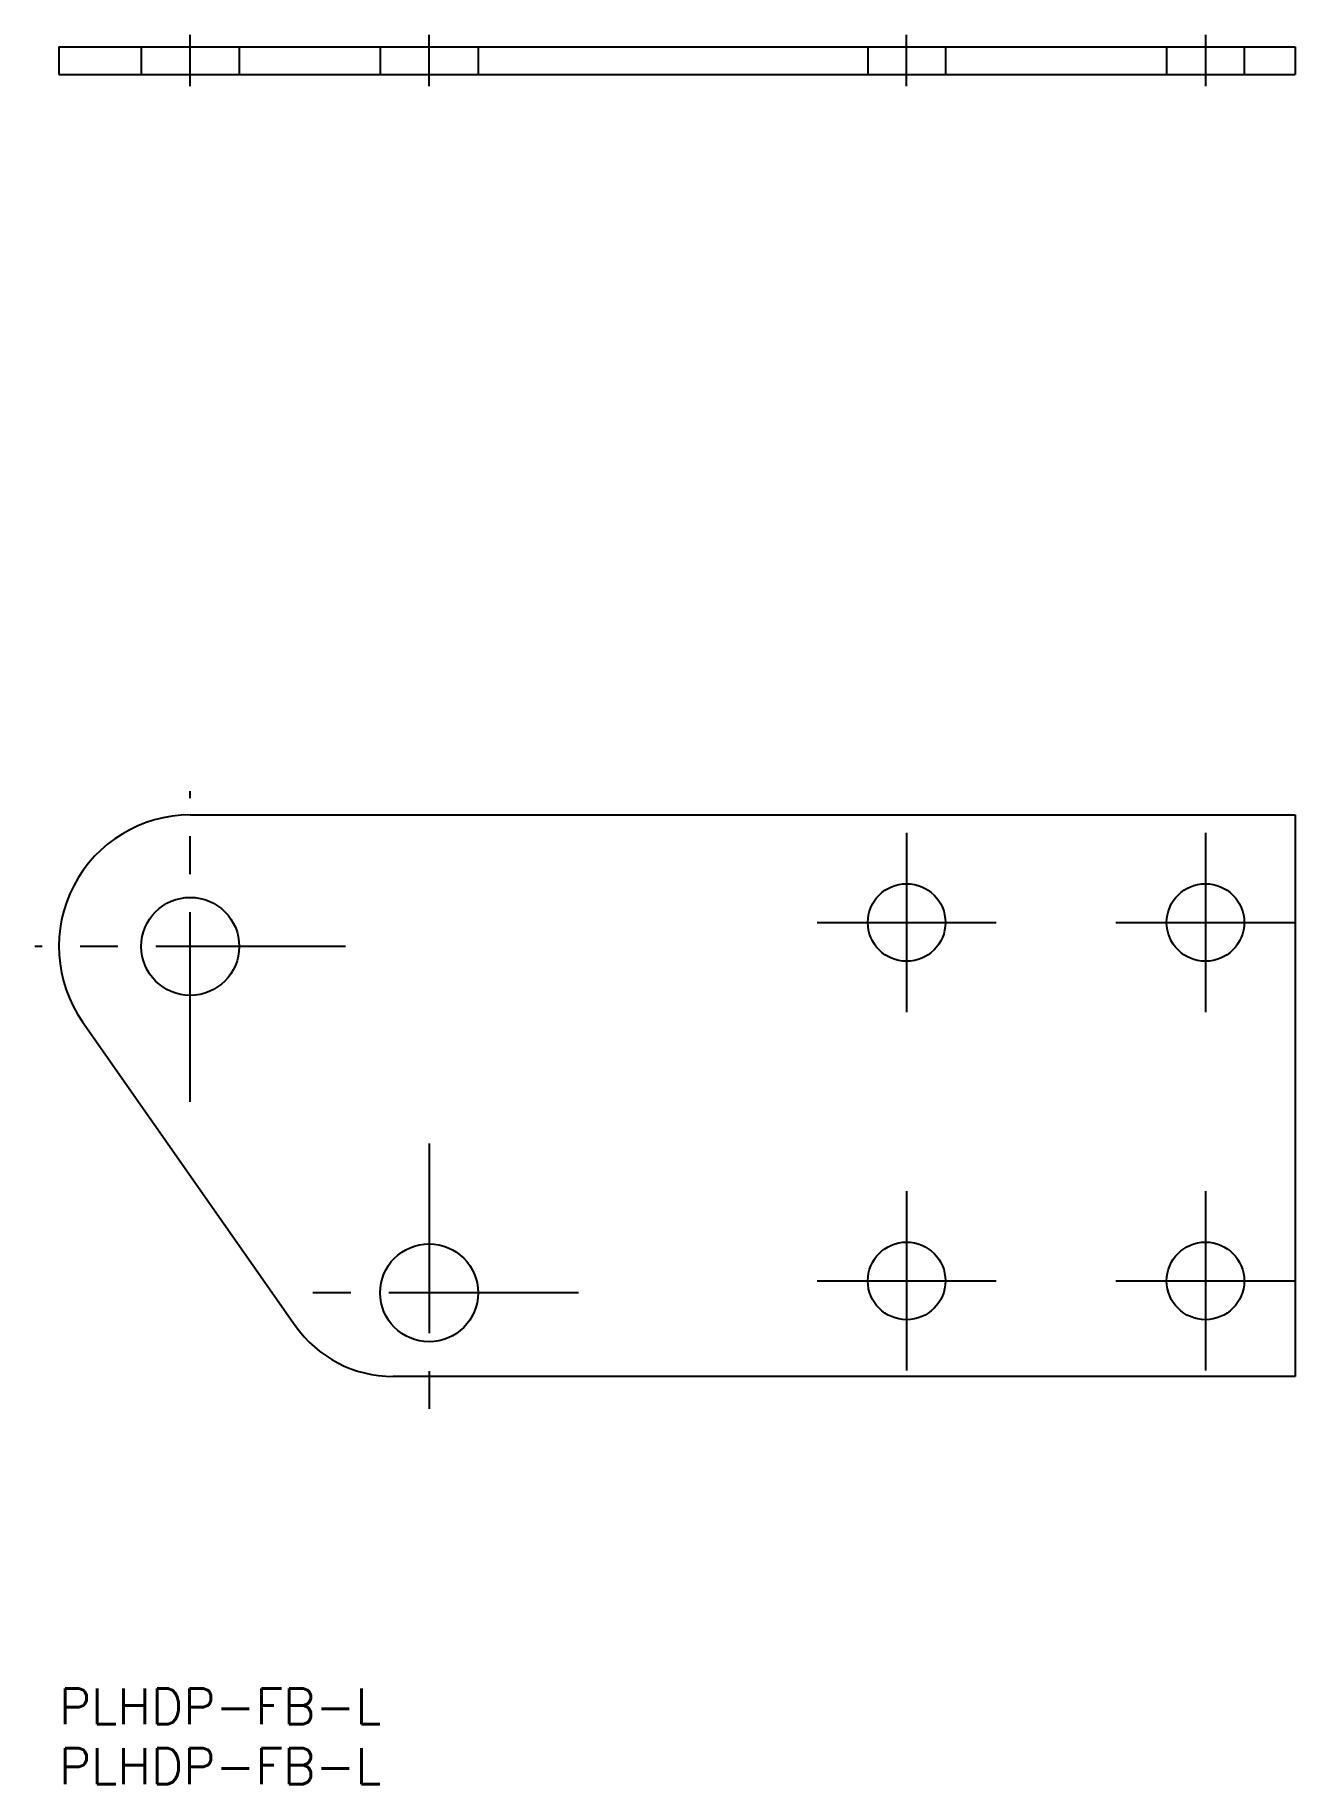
# Model space of a CAD drawing. Extents: x -2 to 104, y -8 to 138.
import ezdxf

# ---------------------------------------------------------------- set-up
doc = ezdxf.new("R2010")
doc.units = 0
doc.header["$LTSCALE"] = 0.5
doc.linetypes.add('CENTER', pattern=[50.8, 31.75, -6.35, 6.35, -6.35])
doc.linetypes.add('DASHED', pattern=[19.05, 12.7, -6.35])
doc.layers.get('0').update_dxf_attribs({"linetype": 'CONTINUOUS'})
doc.layers.add('CENTER', color=1, linetype='CENTER')
doc.styles.get("Standard").update_dxf_attribs({"font": 'txt.shx', "height": 3, "bigfont": 'bigfont.shx'})

# ---------------------------------------------------------------- blocks, each defined once
blk = doc.blocks.new('*U20')
at = {"color": 7, "linetype": 'CONTINUOUS'}
blk.add_text('PLHDP-FB-L', height=3, dxfattribs=at).set_placement((0, -3))
blk = doc.blocks.new('*U21')
at = {"color": 7, "linetype": 'CONTINUOUS'}
blk.add_text('PLHDP-FB-L', height=3, dxfattribs=at).set_placement((0, -8))

msp = doc.modelspace()

# ---------------------------------------------------------------- linework, layer by layer
at = {"color": 7, "linetype": 'CONTINUOUS'}
for p, q in [((0, 137.42), (103.5, 137.42)), ((0, 137.42), (0, 135.12)), ((103.5, 137.42), (103.5, 135.12)), ((0, 135.12), (103.5, 135.12)), ((11, 73.12), (103.5, 73.12)), ((103.5, 73.12), (103.5, 26.12)), ((1.99, 55.81), (19.79, 30.38)), ((103.5, 26.12), (27.98, 26.12))]:
    msp.add_line(p, q, dxfattribs=at)
at = {"color": 3, "linetype": 'DASHED'}
for p, q in [((6.9, 137.42), (6.9, 135.12)), ((15.1, 137.42), (15.1, 135.12)), ((26.9, 137.42), (26.9, 135.12)), ((35.1, 137.42), (35.1, 135.12)), ((67.73, 137.42), (67.73, 135.12)), ((74.23, 137.42), (74.23, 135.12)), ((92.75, 137.42), (92.75, 135.12)), ((99.25, 137.42), (99.25, 135.12))]:
    msp.add_line(p, q, dxfattribs=at)
at = {"color": 7, "linetype": 'CONTINUOUS'}
for centre, radius in [((70.98, 64.12), 3.25), ((96, 64.12), 3.25), ((11, 62.12), 4.1), ((31, 33.12), 4.1), ((70.98, 34.12), 3.25), ((96, 34.12), 3.25)]:
    msp.add_circle(centre, radius, dxfattribs=at)
for centre, radius, start, end in [((11, 62.12), 11, 90, 215), ((27.98, 36.12), 10, 215, 270)]:
    msp.add_arc(centre, radius, start, end, dxfattribs=at)
at = {"layer": 'CENTER', "color": 1, "linetype": 'CENTER'}
for p, q in [((11, 134.12), (11, 138.42)), ((31, 134.12), (31, 138.42)), ((70.98, 134.12), (70.98, 138.42)), ((96, 138.42), (96, 134.12)), ((11, 49.12), (11, 75.12)), ((70.98, 71.62), (70.98, 56.62)), ((96, 71.62), (96, 56.62)), ((63.48, 64.12), (78.48, 64.12)), ((88.5, 64.12), (103.5, 64.12)), ((24, 62.12), (-2, 62.12)), ((31, 45.62), (31, 20.62)), ((70.98, 41.62), (70.98, 26.62)), ((96, 41.62), (96, 26.62)), ((63.48, 34.12), (78.48, 34.12)), ((88.5, 34.12), (103.5, 34.12)), ((43.5, 33.12), (18.5, 33.12))]:
    msp.add_line(p, q, dxfattribs=at)

# ---------------------------------------------------------------- block references
at = {"color": 7, "linetype": 'CONTINUOUS'}
for name in ['*U20', '*U21']:
    msp.add_blockref(name, (0, 0), dxfattribs=at)

doc.saveas('drawing.dxf')
